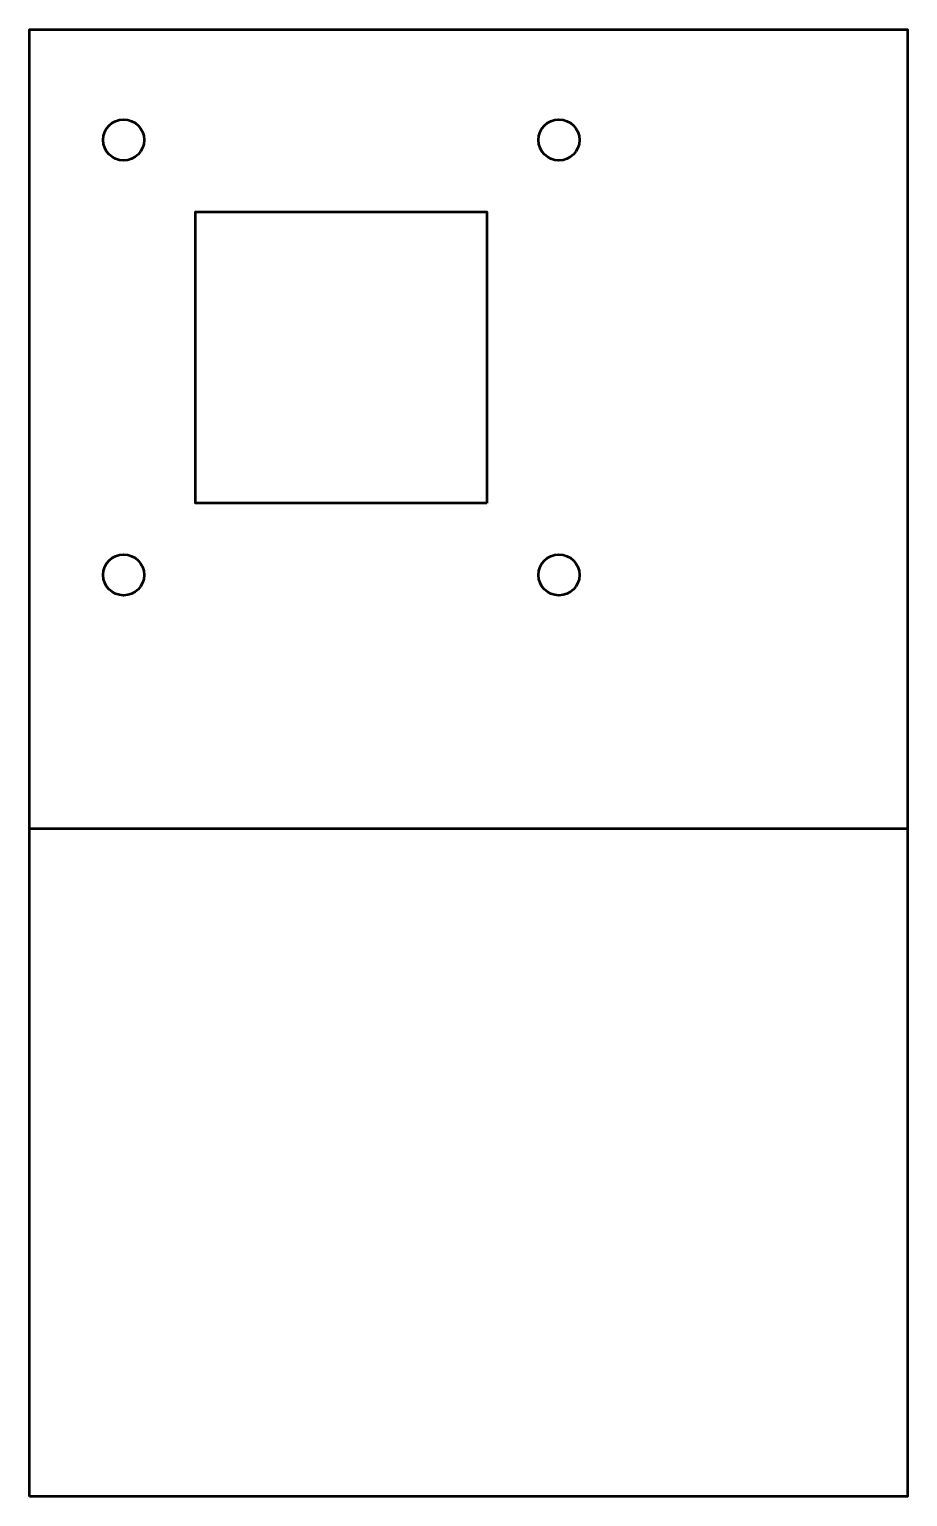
# Model space of a CAD drawing. Header units: millimetres. Extents: x 0 to 107, y 0 to 179.
import ezdxf

# ---------------------------------------------------------------- set-up
doc = ezdxf.new("R2010")
doc.units = ezdxf.units.MM
for name, color, linetype, lineweight in [('IV_BEND_DOWN', 250, 'Continuous', 50), ('IV_INTERIOR_PROFILES', 7, 'Continuous', 50), ('IV_OUTER_PROFILE', 7, 'Continuous', 50)]:
    doc.layers.add(name, color=color, linetype=linetype, lineweight=lineweight)

msp = doc.modelspace()

# ---------------------------------------------------------------- linework, layer by layer
at = {"layer": 'IV_BEND_DOWN'}
msp.add_line((0, 81.45), (107, 81.45), dxfattribs=at)
at = {"layer": 'IV_INTERIOR_PROFILES', "flags": 128}
msp.add_lwpolyline([(55.75, 121.14), (20.25, 121.14), (20.25, 156.64), (55.75, 156.64)], close=True, dxfattribs=at)
at = {"layer": 'IV_INTERIOR_PROFILES'}
for centre in [(11.48, 165.41), (64.52, 165.41), (11.48, 112.38), (64.52, 112.38)]:
    msp.add_circle(centre, 2.5, dxfattribs=at)
at = {"layer": 'IV_OUTER_PROFILE', "flags": 128}
msp.add_lwpolyline([(0, 0), (0, 178.89), (107, 178.89), (107, 0)], close=True, dxfattribs=at)

doc.saveas('drawing.dxf')
